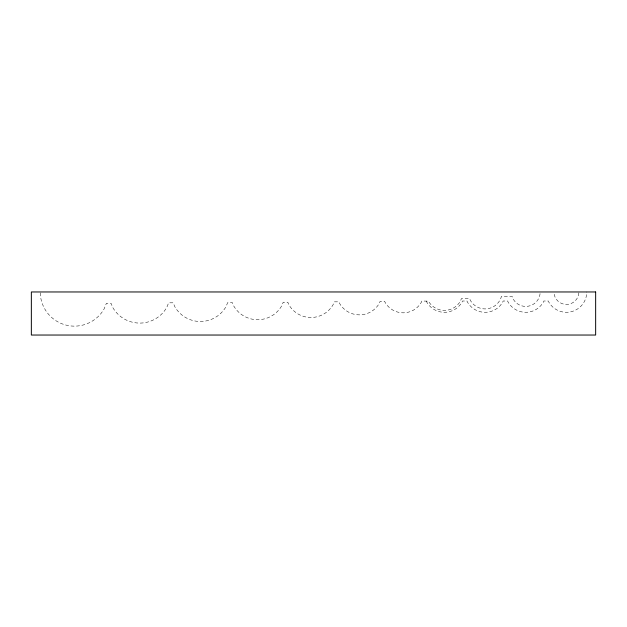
<?xml version="1.0" encoding="UTF-8"?>
<svg xmlns="http://www.w3.org/2000/svg" width="627" height="627" viewBox="0 0 627 627"><rect width="100%" height="100%" fill="white"/><g stroke="black" fill="none" stroke-linecap="round" stroke-linejoin="round"><path stroke-width="0.47" stroke-dasharray="3.13 2.35" d="M426.329 301.007L426.791 302.136A20.338 20.338 0 0 0 462.021 302.136L462.483 301.007L467.005 301.007L467.468 302.136A20.338 20.338 0 0 0 502.697 302.136L503.16 301.007L507.682 301.007L508.144 302.136A20.338 20.338 0 0 0 543.366 302.136L543.836 301.007L548.351 301.007L548.821 302.136A20.338 20.338 0 0 0 586.77 291.963M40.246 292.848A34.195 34.195 0 0 0 104.035 309.056L106.394 303.358L111.057 303.358L112.782 307.528A31.131 31.131 0 0 0 166.704 307.528L168.647 302.817L173.209 302.817L174.823 306.728A29.532 29.532 0 0 0 225.971 306.728L227.711 302.535L232.28 302.535L233.652 305.843A27.753 27.753 0 0 0 281.719 305.843L283.216 302.222L287.817 302.222L288.859 304.73A25.535 25.535 0 0 0 333.078 304.73L334.285 301.83L338.917 301.83L339.575 303.421A22.917 22.917 0 0 0 379.257 303.421L380.111 301.368L384.696 301.368L385.127 302.402A20.871 20.871 0 0 0 421.273 302.402L421.846 301.007L428.445 301.179A18.426 18.426 0 0 0 460.367 301.179L461.433 298.593L469.623 298.585L470.391 300.443A16.96 16.96 0 0 0 501.467 296.352L512.087 296.352L513.254 299.181A14.429 14.429 0 0 0 540.16 292.903M578.886 292.778A12.477 12.477 0 0 1 566.432 304.44A12.477 12.477 0 0 1 553.978 292.778"/><path stroke-width="0.94" d="M595.65 291.963L31.35 291.963L31.35 335.037L595.65 335.037L595.65 291.963"/></g></svg>
